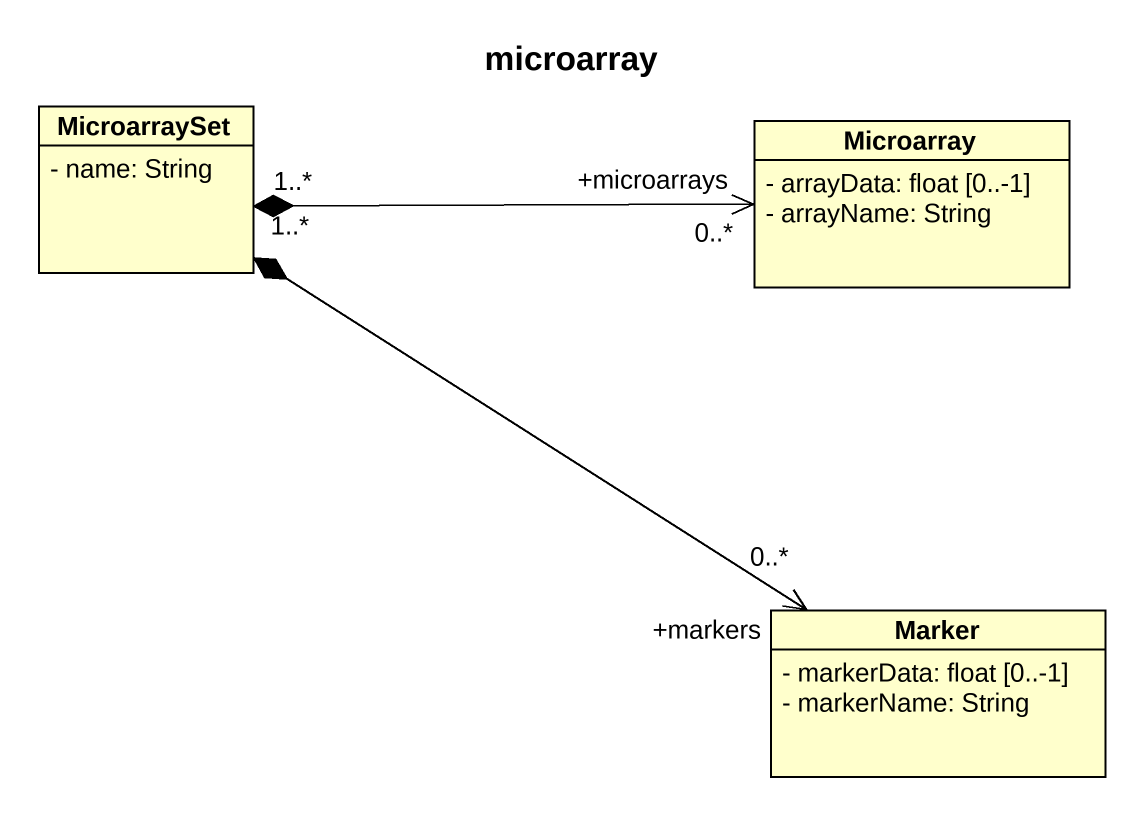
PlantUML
@startuml
title microarray
hide circle
hide empty members
skinparam classAttributeIconSize 0
class MicroarraySet {
  - name: String
}
class Microarray {
  - arrayData: float [0..-1]
  - arrayName: String
}
class Marker {
  - markerData: float [0..-1]
  - markerName: String
}
Microarray "+microarrays\n0..*" <-left-* "1..*" MicroarraySet
Marker "+markers\n0..*" <-up-* "1..*" MicroarraySet
@enduml
